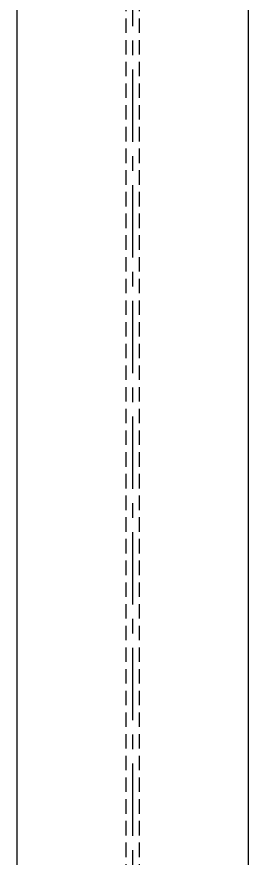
# Model space of a CAD drawing. Header units: inches. Extents: x -883 to 808, y -248 to 1051.
# Drawn here: x -277.16 to -273.15, y 959.38 to 973.93 of the extents above; entities that cross this region are included whole.
import ezdxf

# ---------------------------------------------------------------- set-up
doc = ezdxf.new("R2010")
doc.units = ezdxf.units.IN
doc.header["$MEASUREMENT"] = 0
doc.linetypes.add('CENTER', pattern=[2, 1.25, -0.25, 0.25, -0.25])
doc.linetypes.add('HIDDEN', pattern=[0.375, 0.25, -0.125])
doc.layers.add('STRUCTUAL', color=8, linetype='CONTINUOUS')

msp = doc.modelspace()

# ---------------------------------------------------------------- linework, layer by layer
at = {"layer": 'STRUCTUAL', "linetype": 'CENTER'}
msp.add_line((-275.15719, 1001.02025), (-275.15719, 797.91784), dxfattribs=at)
at = {"layer": 'STRUCTUAL', "linetype": 'HIDDEN'}
for p, q in [((-275.27469, 1000.90275), (-275.27469, 797.91784)), ((-275.03969, 1000.90275), (-275.03969, 797.91784))]:
    msp.add_line(p, q, dxfattribs=at)
at = {"layer": 'STRUCTUAL'}
for p, q in [((-277.16219, 999.01525), (-277.16219, 800.30034)), ((-273.15219, 999.01525), (-273.15219, 800.30034))]:
    msp.add_line(p, q, dxfattribs=at)

doc.saveas('drawing.dxf')
